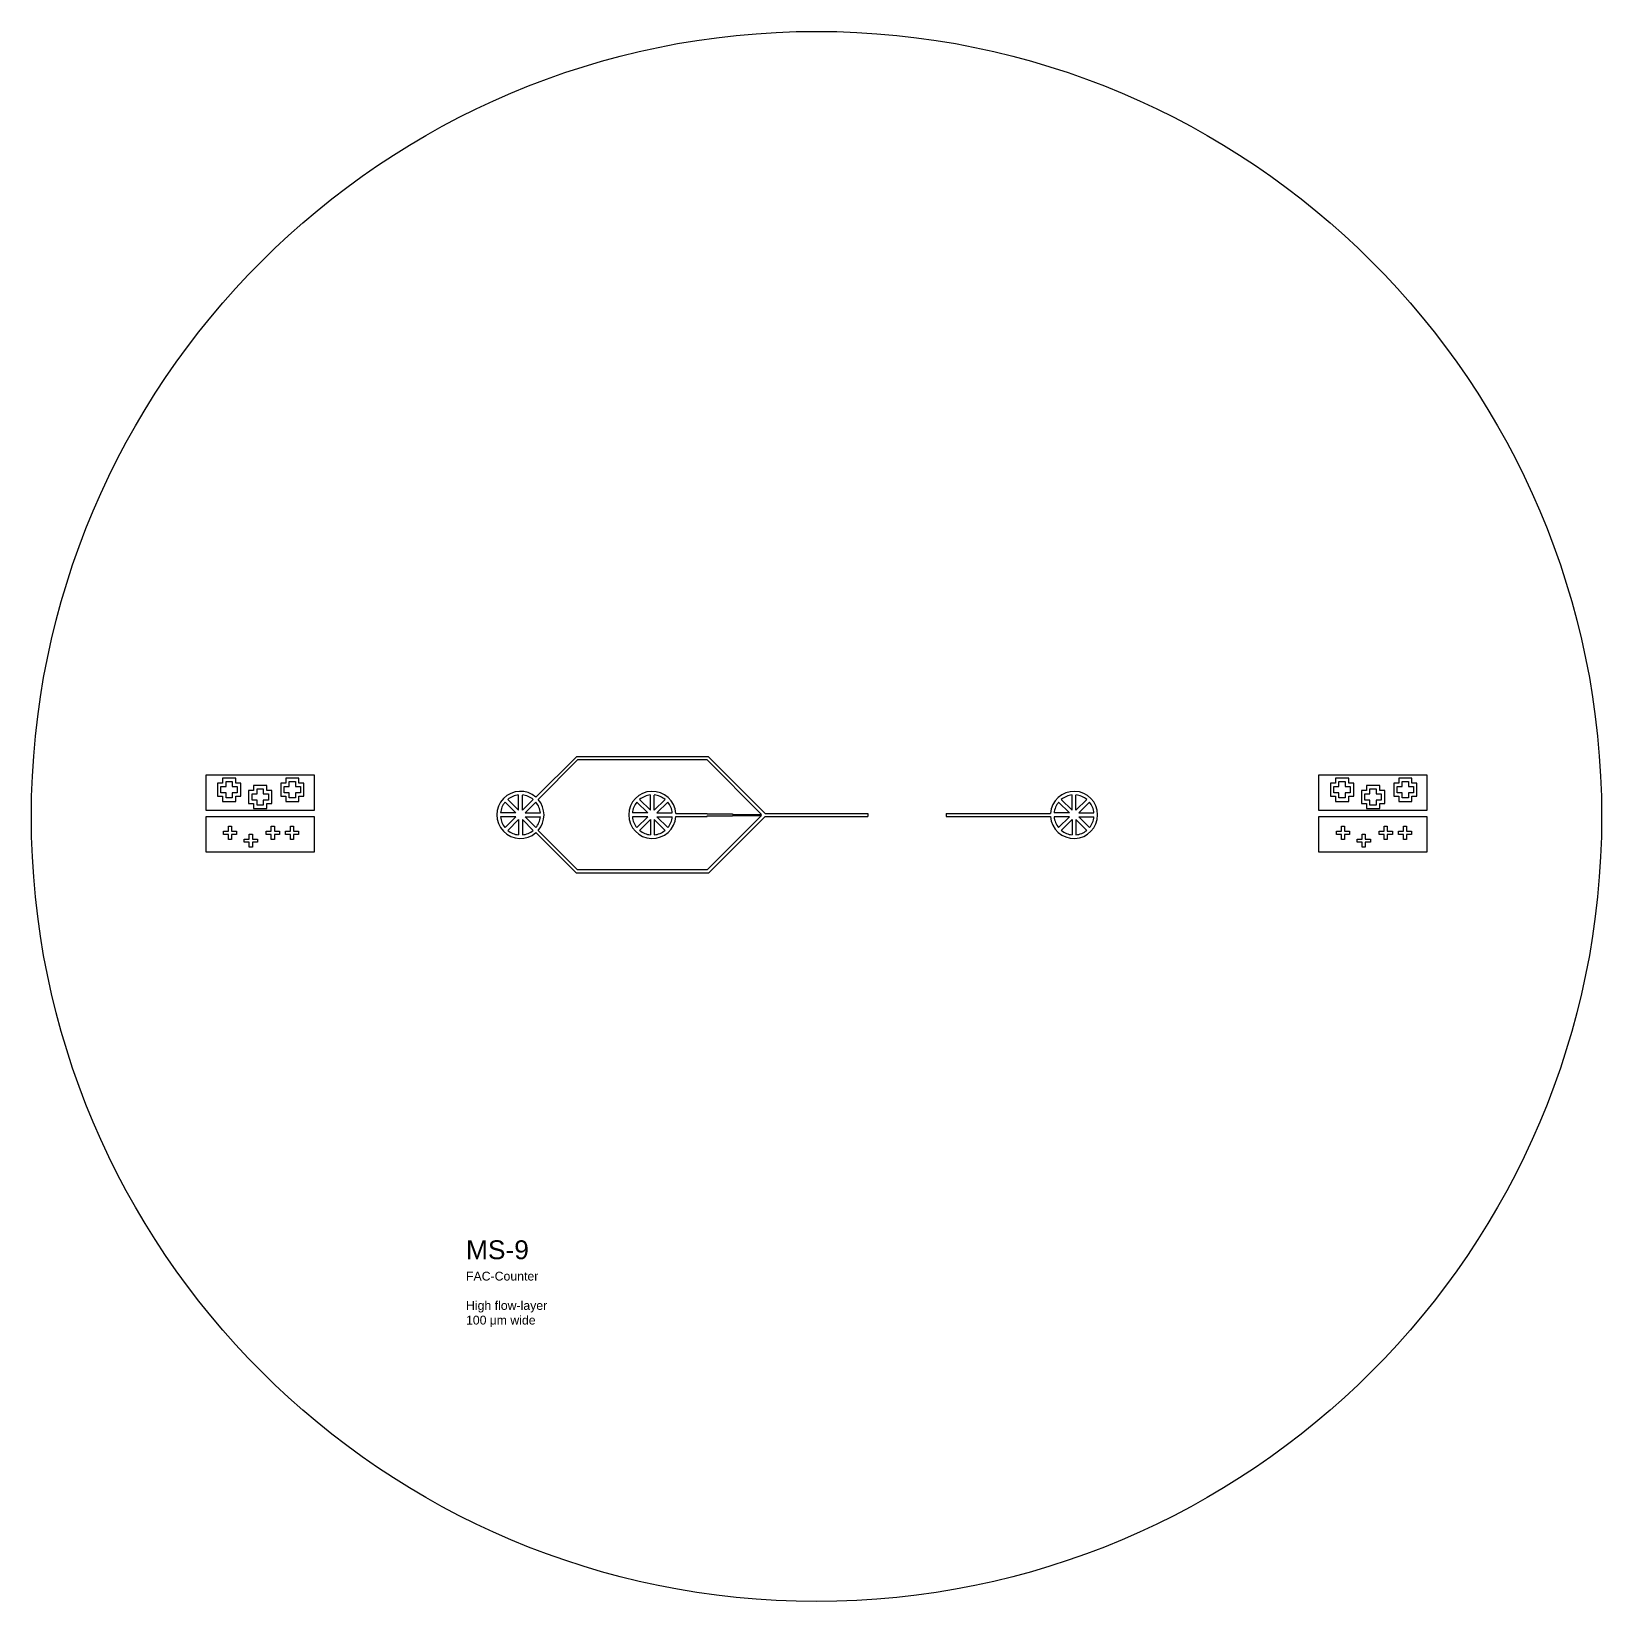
# Model space of a CAD drawing. Header units: millimetres. Extents: x -15719 to 274281, y 25504 to 323346.
# Drawn here: x -15719 to 34281, y 258346 to 308346 of the extents above; entities that cross this region are included whole.
import ezdxf

# ---------------------------------------------------------------- set-up
doc = ezdxf.new("R2010")
doc.units = ezdxf.units.MM
doc.layers.add('CLEAR', color=140, linetype='Continuous')
doc.layers.add('OPAQUE', color=10, linetype='Continuous')
doc.styles.get("Standard").update_dxf_attribs({"font": 'arial.ttf'})

msp = doc.modelspace()

# ---------------------------------------------------------------- linework, layer by layer
at = {"layer": 'CLEAR'}
for p, q in [((348, 283960), (1634, 285246)), ((5844, 285246), (1634, 285246)), ((5844, 285246), (7644, 283446)), ((5844, 281546), (7644, 283346)), ((7644, 283446), (10919, 283446)), ((7644, 283346), (10919, 283346)), ((10919, 283446), (10919, 283346)), ((13409, 283446), (13409, 283346)), ((13409, 283446), (16734, 283446)), ((13409, 283346), (16734, 283346)), ((348, 282831), (1634, 281546)), ((5844, 281546), (1634, 281546))]:
    msp.add_line(p, q, dxfattribs=at)
for points in [[(-10159, 284676), (-6719, 284676), (-6719, 283536), (-10159, 283536)], [(25281, 284676), (28721, 284676), (28721, 283536), (25281, 283536)], [(-9322, 284298), (-9162, 284298), (-9162, 284098), (-9322, 284098), (-9322, 283938), (-9522, 283938), (-9522, 284098), (-9682, 284098), (-9682, 284298), (-9522, 284298), (-9522, 284458), (-9322, 284458)], [(-8334, 284067), (-8174, 284067), (-8174, 283867), (-8334, 283867), (-8334, 283707), (-8534, 283707), (-8534, 283867), (-8694, 283867), (-8694, 284067), (-8534, 284067), (-8534, 284227), (-8334, 284227)], [(-7309, 284298), (-7149, 284298), (-7149, 284098), (-7309, 284098), (-7309, 283938), (-7509, 283938), (-7509, 284098), (-7669, 284098), (-7669, 284298), (-7509, 284298), (-7509, 284458), (-7309, 284458)], [(26119, 284298), (26279, 284298), (26279, 284098), (26119, 284098), (26119, 283938), (25919, 283938), (25919, 284098), (25759, 284098), (25759, 284298), (25919, 284298), (25919, 284458), (26119, 284458)], [(27106, 284067), (27266, 284067), (27266, 283867), (27106, 283867), (27106, 283707), (26906, 283707), (26906, 283867), (26746, 283867), (26746, 284067), (26906, 284067), (26906, 284227), (27106, 284227)], [(28131, 284298), (28291, 284298), (28291, 284098), (28131, 284098), (28131, 283938), (27931, 283938), (27931, 284098), (27771, 284098), (27771, 284298), (27931, 284298), (27931, 284458), (28131, 284458)], [(-10159, 283346), (-6719, 283346), (-6719, 282205), (-10159, 282205)], [(-9345, 282876), (-9185, 282876), (-9185, 282776), (-9345, 282776), (-9345, 282616), (-9445, 282616), (-9445, 282776), (-9605, 282776), (-9605, 282876), (-9445, 282876), (-9445, 283036), (-9345, 283036)], [(-7982, 282876), (-7822, 282876), (-7822, 282776), (-7982, 282776), (-7982, 282616), (-8082, 282616), (-8082, 282776), (-8242, 282776), (-8242, 282876), (-8082, 282876), (-8082, 283036), (-7982, 283036)], [(-7371, 282876), (-7211, 282876), (-7211, 282776), (-7371, 282776), (-7371, 282616), (-7471, 282616), (-7471, 282776), (-7631, 282776), (-7631, 282876), (-7471, 282876), (-7471, 283036), (-7371, 283036)], [(25281, 283346), (28721, 283346), (28721, 282205), (25281, 282205)], [(26095, 282876), (26255, 282876), (26255, 282776), (26095, 282776), (26095, 282616), (25995, 282616), (25995, 282776), (25835, 282776), (25835, 282876), (25995, 282876), (25995, 283036), (26095, 283036)], [(27458, 282876), (27618, 282876), (27618, 282776), (27458, 282776), (27458, 282616), (27358, 282616), (27358, 282776), (27198, 282776), (27198, 282876), (27358, 282876), (27358, 283036), (27458, 283036)], [(28069, 282876), (28229, 282876), (28229, 282776), (28069, 282776), (28069, 282616), (27969, 282616), (27969, 282776), (27809, 282776), (27809, 282876), (27969, 282876), (27969, 283036), (28069, 283036)], [(-8683, 282625), (-8523, 282625), (-8523, 282525), (-8683, 282525), (-8683, 282365), (-8783, 282365), (-8783, 282525), (-8943, 282525), (-8943, 282625), (-8783, 282625), (-8783, 282785), (-8683, 282785)], [(26757, 282625), (26917, 282625), (26917, 282525), (26757, 282525), (26757, 282365), (26657, 282365), (26657, 282525), (26497, 282525), (26497, 282625), (26657, 282625), (26657, 282785), (26757, 282785)]]:
    msp.add_lwpolyline(points, close=True, dxfattribs=at)
for centre, start, end in [((-146, 283396), 48.8226, 311.1774), ((17482, 283396), 183.8226, 176.1774)]:
    msp.add_arc(centre, 750, start, end, dxfattribs=at)
at = {"layer": 'OPAQUE'}
for p, q in [((419, 283889), (1675, 285146)), ((5802, 285146), (1675, 285146)), ((5802, 285146), (7534, 283414)), ((-207, 283544), (-207, 284030)), ((-84, 283544), (-84, 284030)), ((3992, 283544), (3992, 284030)), ((4115, 283544), (4115, 284030)), ((17421, 283544), (17421, 284030)), ((17543, 283544), (17543, 284030)), ((-293, 283457), (-638, 283801)), ((-207, 283544), (-551, 283888)), ((-84, 283544), (260, 283888)), ((2, 283457), (347, 283801)), ((3906, 283457), (3562, 283801)), ((3992, 283544), (3648, 283888)), ((4115, 283544), (4459, 283888)), ((4202, 283457), (4546, 283801)), ((17334, 283457), (16990, 283801)), ((17421, 283544), (17076, 283888)), ((17543, 283544), (17887, 283888)), ((17630, 283457), (17974, 283801)), ((-293, 283457), (-780, 283457)), ((-293, 283334), (-780, 283334)), ((-293, 283334), (-638, 282990)), ((-207, 283248), (-551, 282903)), ((-207, 283248), (-207, 282761)), ((-84, 283248), (260, 282903)), ((-84, 283248), (-84, 282761)), ((2, 283457), (489, 283457)), ((2, 283334), (347, 282990)), ((2, 283334), (489, 283334)), ((3906, 283457), (3419, 283457)), ((3906, 283334), (3419, 283334)), ((3906, 283334), (3562, 282990)), ((3992, 283248), (3648, 282903)), ((3992, 283248), (3992, 282761)), ((4115, 283248), (4115, 282761)), ((4115, 283248), (4459, 282903)), ((4202, 283457), (4688, 283457)), ((4202, 283334), (4688, 283334)), ((4202, 283334), (4546, 282990)), ((4802, 283446), (5802, 283446)), ((4802, 283346), (5802, 283346)), ((5802, 283446), (5802, 283426)), ((5802, 283426), (6602, 283426)), ((5802, 281646), (7534, 283378)), ((5802, 283346), (5802, 283366)), ((5802, 283366), (6602, 283366)), ((6602, 283426), (6602, 283414)), ((6602, 283414), (7534, 283414)), ((6602, 283366), (6602, 283378)), ((6602, 283378), (7534, 283378)), ((17334, 283457), (16847, 283457)), ((17334, 283334), (16847, 283334)), ((17334, 283334), (16990, 282990)), ((17421, 283248), (17076, 282903)), ((17421, 283248), (17421, 282761)), ((17543, 283248), (17543, 282761)), ((17543, 283248), (17887, 282903)), ((17630, 283457), (18116, 283457)), ((17630, 283334), (18116, 283334)), ((17630, 283334), (17974, 282990)), ((419, 282902), (1675, 281646)), ((5802, 281646), (1675, 281646))]:
    msp.add_line(p, q, dxfattribs=at)
for points in [[(-9632, 284568), (-9632, 284408), (-9792, 284408), (-9792, 283988), (-9632, 283988), (-9632, 283828), (-9212, 283828), (-9212, 283988), (-9052, 283988), (-9052, 284408), (-9212, 284408), (-9212, 284568), (-9632, 284568)], [(-7619, 284568), (-7619, 284408), (-7779, 284408), (-7779, 283988), (-7619, 283988), (-7619, 283828), (-7199, 283828), (-7199, 283988), (-7039, 283988), (-7039, 284408), (-7199, 284408), (-7199, 284568), (-7619, 284568)], [(25809, 284568), (25809, 284408), (25649, 284408), (25649, 283988), (25809, 283988), (25809, 283828), (26229, 283828), (26229, 283988), (26389, 283988), (26389, 284408), (26229, 284408), (26229, 284568), (25809, 284568)], [(27821, 284568), (27821, 284408), (27661, 284408), (27661, 283988), (27821, 283988), (27821, 283828), (28241, 283828), (28241, 283988), (28401, 283988), (28401, 284408), (28241, 284408), (28241, 284568), (27821, 284568)], [(-8644, 284337), (-8644, 284177), (-8804, 284177), (-8804, 283757), (-8644, 283757), (-8644, 283597), (-8224, 283597), (-8224, 283757), (-8064, 283757), (-8064, 284177), (-8224, 284177), (-8224, 284337), (-8644, 284337)], [(26796, 284337), (26796, 284177), (26636, 284177), (26636, 283757), (26796, 283757), (26796, 283597), (27216, 283597), (27216, 283757), (27376, 283757), (27376, 284177), (27216, 284177), (27216, 284337), (26796, 284337)]]:
    msp.add_lwpolyline(points, close=True, dxfattribs=at)
msp.add_circle((9281, 283346), 25000, dxfattribs=at)
for centre, radius, start, end in [((-146, 283396), 638, 95.5177, 129.4823), ((-146, 283396), 638, 50.5177, 84.4823), ((4054, 283396), 750, 3.8226, 356.1774), ((4054, 283396), 638, 95.5177, 129.4823), ((4054, 283396), 638, 50.5177, 84.4823), ((17482, 283396), 638, 95.5177, 129.4823), ((17482, 283396), 638, 50.5177, 84.4823), ((-146, 283396), 638, 140.5177, 174.4823), ((-146, 283396), 638, 5.5177, 39.4823), ((-146, 283396), 750, 318.8226, 41.1774), ((4054, 283396), 638, 140.5177, 174.4823), ((4054, 283396), 638, 5.5177, 39.4823), ((17482, 283396), 638, 140.5177, 174.4823), ((17482, 283396), 638, 5.5177, 39.4823), ((-146, 283396), 638, 185.5177, 219.4823), ((-146, 283396), 638, 320.5177, 354.4823), ((4054, 283396), 638, 185.5177, 219.4823), ((4054, 283396), 638, 320.5177, 354.4823), ((17482, 283396), 638, 185.5177, 219.4823), ((17482, 283396), 638, 320.5177, 354.4823), ((-146, 283396), 638, 230.5177, 264.4823), ((-146, 283396), 638, 275.5177, 309.4823), ((4054, 283396), 638, 230.5177, 264.4823), ((4054, 283396), 638, 275.5177, 309.4823), ((17482, 283396), 638, 230.5177, 264.4823), ((17482, 283396), 638, 275.5177, 309.4823)]:
    msp.add_arc(centre, radius, start, end, dxfattribs=at)

# ---------------------------------------------------------------- texts
at = {"layer": 'CLEAR', "insert": (-1880, 269849), "char_height": 280, "attachment_point": 1}
msp.add_mtext_dynamic_manual_height_columns('{\\H2.1429x;MS-9\\H0.83333x;\\P}FAC-Counter\\P\\PHigh flow-layer\\P100 {\\fSymbol|b0|i0|c2|p18;m}m wide', width=6473.16, gutter_width=12.5, heights=[4737], dxfattribs=at)

doc.saveas('drawing.dxf')
